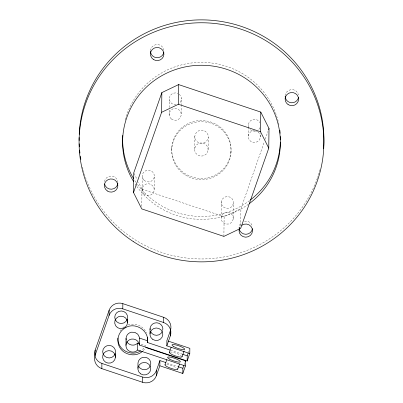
<?xml version="1.0" encoding="UTF-8"?>
<svg xmlns="http://www.w3.org/2000/svg" width="403" height="403" viewBox="0 0 403 403"><rect width="100%" height="100%" fill="white"/><g stroke="black" fill="none" stroke-linecap="round" stroke-linejoin="round"><path stroke-width="0.3" stroke-dasharray="2.02 1.51" d="M141.77 206.442L141.982 189.219L138.415 182.116M142.078 189.768L142.244 176.146M154.208 189.531L154.374 175.91M169.139 115.021L169.205 110.034M169.235 107.541L169.331 99.435M171.789 148.672L171.804 147.513M181.204 113.757L181.295 106.276M181.305 105.651L181.395 98.171M194.669 149.039L194.825 136.305M208.119 149.941A6.74 6.584 0.7 0 0 198.427 143.579A6.74 6.584 0.7 0 0 197.636 154.954A6.74 6.584 0.7 0 0 208.119 149.941L208.275 137.201A6.74 6.584 0.7 0 0 198.583 130.839A6.74 6.584 0.7 0 0 197.792 142.219A6.74 6.584 0.7 0 0 208.275 137.201M221.182 217.514L221.373 201.782M223.887 236.395L224.128 216.708L240.903 208.683L264.423 141.539M230.969 152.626A29.661 28.966 0.7 0 0 188.327 124.633A29.661 28.966 0.7 0 0 184.846 174.685A29.661 28.966 0.7 0 0 230.969 152.626L230.984 151.468A29.661 28.966 0.7 0 0 188.337 123.474A29.661 28.966 0.7 0 0 184.861 173.527A29.661 28.966 0.7 0 0 230.984 151.468M233.226 218.94A6.065 5.924 0.7 0 0 224.824 212.774A6.065 5.924 0.7 0 0 223.564 222.965A6.065 5.924 0.7 0 0 233.226 218.94L233.423 203.208A6.065 5.924 0.7 0 0 225.015 197.042A6.065 5.924 0.7 0 0 223.756 207.233A6.065 5.924 0.7 0 0 233.423 203.208M239.08 228.41L239.095 227.252M240.697 225.907L240.903 208.683M248.258 136.179L248.399 124.839M260.363 137.035L260.414 132.859M184.07 364.811L184.876 362.514M188.433 352.353L188.836 351.204M265.26 139.161L267.965 131.438M145.387 346.419L145.715 345.734L140.007 343.824M143.931 348.127L141.534 350.272M143.221 350.67L145.367 348.157M128.043 324.964C134.99 322.34 143.71 326.077 146.425 333.024M141.982 189.219L224.128 216.708M170.58 350.232L181.874 354.015M166.968 362.942L177.562 366.488M134.028 173.376L137.045 179.385M166.852 364.493A6.74 1.375 19.3 0 1 176.882 368.151M120.21 330.838A14.901 14.553 0.7 0 1 121.182 329.513M122.703 327.926A14.901 14.553 0.7 0 1 124.92 326.279M170.197 351.995A6.74 1.375 19.3 0 1 181.244 355.693M179.169 94.186A6.065 5.924 0.7 0 1 178.942 103.586M176.015 104.694A6.065 5.924 0.7 0 1 169.371 97.889A6.065 5.924 0.7 0 1 177.814 93.385M259.985 127.691A6.065 5.924 0.7 0 1 258.419 129.751M255.593 131.086A6.065 5.924 0.7 0 1 250.223 129.519M248.994 127.852A6.065 5.924 0.7 0 1 251.799 119.933A6.065 5.924 0.7 0 1 259.91 122.683M258.137 132.013A6.065 5.924 0.7 0 1 257.577 141.604A6.065 5.924 0.7 0 1 248.429 138.058A6.065 5.924 0.7 0 1 254.746 130.698M256.298 131.01A6.065 5.924 0.7 0 1 257.713 131.705M104.488 181.617A6.74 6.584 0.7 0 1 111.898 176.096A6.74 6.584 0.7 0 1 117.872 183.088M150.49 50.682A6.74 6.584 0.7 0 1 157.377 44.552A6.74 6.584 0.7 0 1 163.956 51.01M239.206 228.969A6.74 6.584 0.7 0 1 241.387 222.743M244.52 221.242A6.74 6.584 0.7 0 1 252.434 226.436M239.407 228.466A6.74 6.584 0.7 0 1 240.188 226.924M285.163 95.748A6.74 6.584 0.7 0 1 298.502 94.932M319.911 169.819A122.401 119.545 0.7 0 1 317.534 177.587M317.332 178.171A122.401 119.545 0.7 0 1 195.45 258.812A122.401 119.545 0.7 0 1 82.353 166.651M249.538 200.573A78.887 77.049 0.7 0 1 137.433 184.312M135.997 182.292A78.887 77.049 0.7 0 1 134.627 180.227M125.207 119.847A78.887 77.049 0.7 0 1 203.968 62.41A78.887 77.049 0.7 0 1 278.926 124.608M248.5 204.205A78.887 77.049 0.7 0 1 136.672 186.201M136.315 185.697A78.887 77.049 0.7 0 1 134.592 183.123M144.108 180.302A6.065 5.924 0.7 0 0 154.203 177.451A6.065 5.924 0.7 0 0 146.621 170.338A6.065 5.924 0.7 0 0 144.108 180.302M171.371 119.001A6.065 5.924 0.7 0 0 181.169 115.303A6.065 5.924 0.7 0 0 172.983 108.86A6.065 5.924 0.7 0 0 171.371 119.001M143.942 193.919A6.065 5.924 0.7 0 0 154.037 191.067A6.065 5.924 0.7 0 0 146.455 183.959A6.065 5.924 0.7 0 0 143.942 193.919"/><path stroke-width="0.6" d="M165.789 362.549L159.9 360.574L159.84 365.788L156.349 375.752A10.785 10.533 0.7 0 1 142.652 382.301L101.833 368.644A10.785 10.533 0.7 0 1 95.118 355.265L95.184 350.051L109.148 310.194A10.785 10.533 0.7 0 1 122.839 303.645L163.658 317.302A10.785 10.533 0.7 0 1 170.373 330.682L170.308 335.895L166.822 345.86L189.778 353.542L187.163 361.012L139.373 345.023C139.186 340.414 133.544 337.573 129.585 339.744A6.74 6.584 0.7 0 0 126.139 347.018C127.152 352.066 134.315 353.92 137.635 350.005L137.72 343.059L139.433 343.633M101.833 368.644L101.899 363.43A10.785 10.533 0.7 0 1 95.184 350.051M95.118 355.265L109.082 315.403L109.148 310.194M115.444 357.33A6.418 6.267 0.7 0 0 106.216 351.27A6.418 6.267 0.7 0 0 105.46 362.101A6.418 6.267 0.7 0 0 115.444 357.33L115.505 352.116A6.418 6.267 0.7 0 0 106.79 345.839A6.418 6.267 0.7 0 0 104.654 356.207A6.418 6.267 0.7 0 0 115.177 353.723M109.082 315.403A10.785 10.533 0.7 0 1 122.779 308.854L122.839 303.645M125.978 345.306L126.063 338.359M127.509 322.879A6.418 6.267 0.7 0 0 118.286 316.818A6.418 6.267 0.7 0 0 117.53 327.649A6.418 6.267 0.7 0 0 127.509 322.879L127.575 317.665A6.418 6.267 0.7 0 0 118.86 311.388A6.418 6.267 0.7 0 0 116.724 321.75A6.418 6.267 0.7 0 0 127.242 319.272M133.514 192.513L133.756 172.827L161.855 92.609L178.63 84.59L260.781 112.079L269.002 128.466L268.766 148.153L240.667 228.37L223.887 236.395L141.74 208.9L133.514 192.513L161.613 112.296L161.855 92.609M137.922 368.277L137.982 363.068A6.418 6.267 0.7 0 1 145.377 357.305A6.418 6.267 0.7 0 1 150.616 365.007M139.373 345.023L139.378 337.19L137.755 334.173L134.809 332.349L131.323 332.208L129.67 332.797A6.74 6.584 0.7 0 0 126.225 340.072M142.652 382.301L142.717 377.092A10.785 10.533 0.7 0 0 156.409 370.543L159.9 360.574M169.985 350.036L147.397 342.474L147.513 337.366M149.987 333.825L150.052 328.616M156.349 375.752L156.409 370.543M170.308 335.895A10.785 10.533 0.7 0 0 163.598 322.511L163.658 317.302M166.822 345.86L166.882 340.646L170.373 330.682M161.613 112.296L178.393 104.271L178.63 84.59M159.84 365.788L182.801 373.47L182.861 368.261L183.869 365.385M182.801 373.47L185.415 366L185.481 360.786L145.695 347.472M187.163 361.012L187.224 355.804L188.231 352.932M189.778 353.542L189.843 348.333L168.061 341.039M268.766 148.153L260.54 131.761L260.781 112.079M147.397 342.474C149.72 331.065 135.771 321.871 125.862 327.473A14.901 14.553 0.7 0 0 118.24 343.547C120.411 354 134.537 358.494 142.42 351.386M164.973 364.891L166.787 359.718M169.336 352.434L171.149 347.26M177.728 369.158L179.542 363.985M182.091 356.7L184.106 350.953M185.078 361.934L185.481 360.786M268.589 129.655L269.002 128.466M137.72 343.059C134.793 346.464 128.653 345.588 126.769 341.517M140.627 350.897C132.557 356.323 120.285 351.356 118.265 341.815A14.901 14.553 0.7 0 1 117.913 338.031M178.393 104.271L260.54 131.761M122.779 308.854L163.598 322.511M139.458 338.077L147.417 340.742M182.468 354.212L187.224 355.804M137.635 350.005L185.415 366M178.151 366.685L182.861 368.261M101.899 363.43L142.717 377.092M177.516 368.71A6.74 1.375 19.3 0 1 171.33 368.473A6.74 1.375 19.3 0 1 165.195 364.589M181.879 356.257A6.74 1.375 19.3 0 1 175.698 356.015A6.74 1.375 19.3 0 1 169.557 352.131M150.072 329.709A6.418 6.267 0.7 0 1 156.888 322.793A6.418 6.267 0.7 0 1 162.681 330.556M162.323 331.583A6.418 6.267 0.7 0 1 150.692 331.8M150.455 365.526A6.418 6.267 0.7 0 1 138.622 366.251M117.872 183.088A6.74 6.584 0.7 0 1 104.533 183.904M252.48 228.723A6.74 6.584 0.7 0 1 239.206 228.969M241.81 225.277A6.74 6.584 0.7 0 1 252.202 228.592A6.74 6.584 0.7 0 1 245.719 237.181A6.74 6.584 0.7 0 1 239.407 228.466M163.875 52.148A6.74 6.584 0.7 0 1 156.757 57.7A6.74 6.584 0.7 0 1 150.475 51.252M298.547 97.219A6.74 6.584 0.7 0 1 291.429 102.765A6.74 6.584 0.7 0 1 285.148 96.322M79.225 134.35A122.401 119.545 0.7 0 1 208.855 20.09A122.401 119.545 0.7 0 1 323.544 148.818M80.842 159.346A122.401 119.545 0.7 0 1 80.348 156.263M79.935 153.155A122.401 119.545 0.7 0 1 79.608 150.027M79.361 146.888A122.401 119.545 0.7 0 1 79.2 143.745M79.124 140.602A122.401 119.545 0.7 0 1 79.134 137.468M280.357 142.183A78.887 77.049 0.7 0 1 250.525 199.823M133.65 178.655A78.887 77.049 0.7 0 1 122.734 135.403M279.833 130.189A78.887 77.049 0.7 0 1 280.156 133.338M280.347 136.501A78.887 77.049 0.7 0 1 280.407 139.665M133.615 181.552A78.887 77.049 0.7 0 1 158.596 77.618A78.887 77.049 0.7 0 1 265.935 97.919A78.887 77.049 0.7 0 1 249.502 203.47M169.446 359.063A6.74 1.375 19.3 0 0 180.126 361.985A6.74 1.375 19.3 0 0 172.333 357.602A6.74 1.375 19.3 0 0 169.446 359.063M173.809 346.61A6.74 1.375 19.3 0 0 184.488 349.532A6.74 1.375 19.3 0 0 176.7 345.144A6.74 1.375 19.3 0 0 173.809 346.61M152.813 339.457A6.418 6.267 0.7 0 0 162.792 334.681A6.418 6.267 0.7 0 0 153.563 328.626A6.418 6.267 0.7 0 0 152.813 339.457M140.743 373.908A6.418 6.267 0.7 0 0 150.722 369.133A6.418 6.267 0.7 0 0 141.498 363.078A6.418 6.267 0.7 0 0 140.743 373.908M153.422 59.488A6.74 6.584 0.7 0 0 163.905 54.476A6.74 6.584 0.7 0 0 154.213 48.113A6.74 6.584 0.7 0 0 153.422 59.488M107.354 190.992A6.74 6.584 0.7 0 0 117.837 185.979A6.74 6.584 0.7 0 0 108.145 179.617A6.74 6.584 0.7 0 0 107.354 190.992M288.095 104.558A6.74 6.584 0.7 0 0 298.578 99.541A6.74 6.584 0.7 0 0 288.886 93.179A6.74 6.584 0.7 0 0 288.095 104.558M133.242 241.518A122.401 119.545 0.7 0 0 323.604 150.475A122.401 119.545 0.7 0 0 147.604 34.94A122.401 119.545 0.7 0 0 133.242 241.518"/></g></svg>
